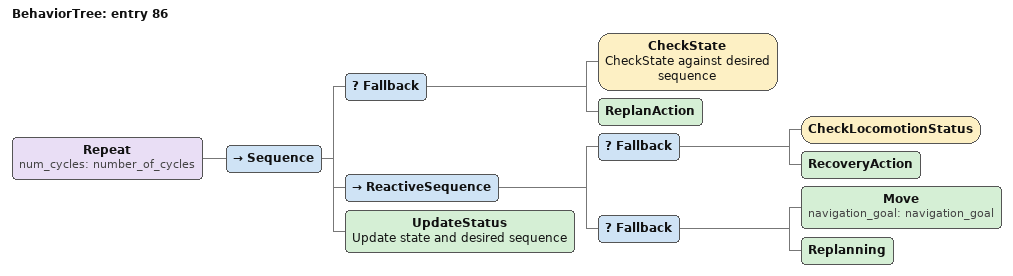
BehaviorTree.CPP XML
<?xml version="1.0" encoding="UTF-8"?>
<root BTCPP_format="4">
  <BehaviorTree ID="entry 86">
    <Repeat num_cycles="number_of_cycles">
      <Sequence>
        <Fallback>
          <CheckState name="CheckState against desired sequence"/>
          <ReplanAction/>
        </Fallback>
        <ReactiveSequence>
          <Fallback>
            <CheckLocomotionStatus/>
            <RecoveryAction/>
          </Fallback>
          <Fallback>
            <Move navigation_goal="navigation_goal"/>
            <Replanning/>
          </Fallback>
        </ReactiveSequence>
        <UpdateStatus name="Update state and desired sequence"/>
      </Sequence>
    </Repeat>
  </BehaviorTree>

</root>
